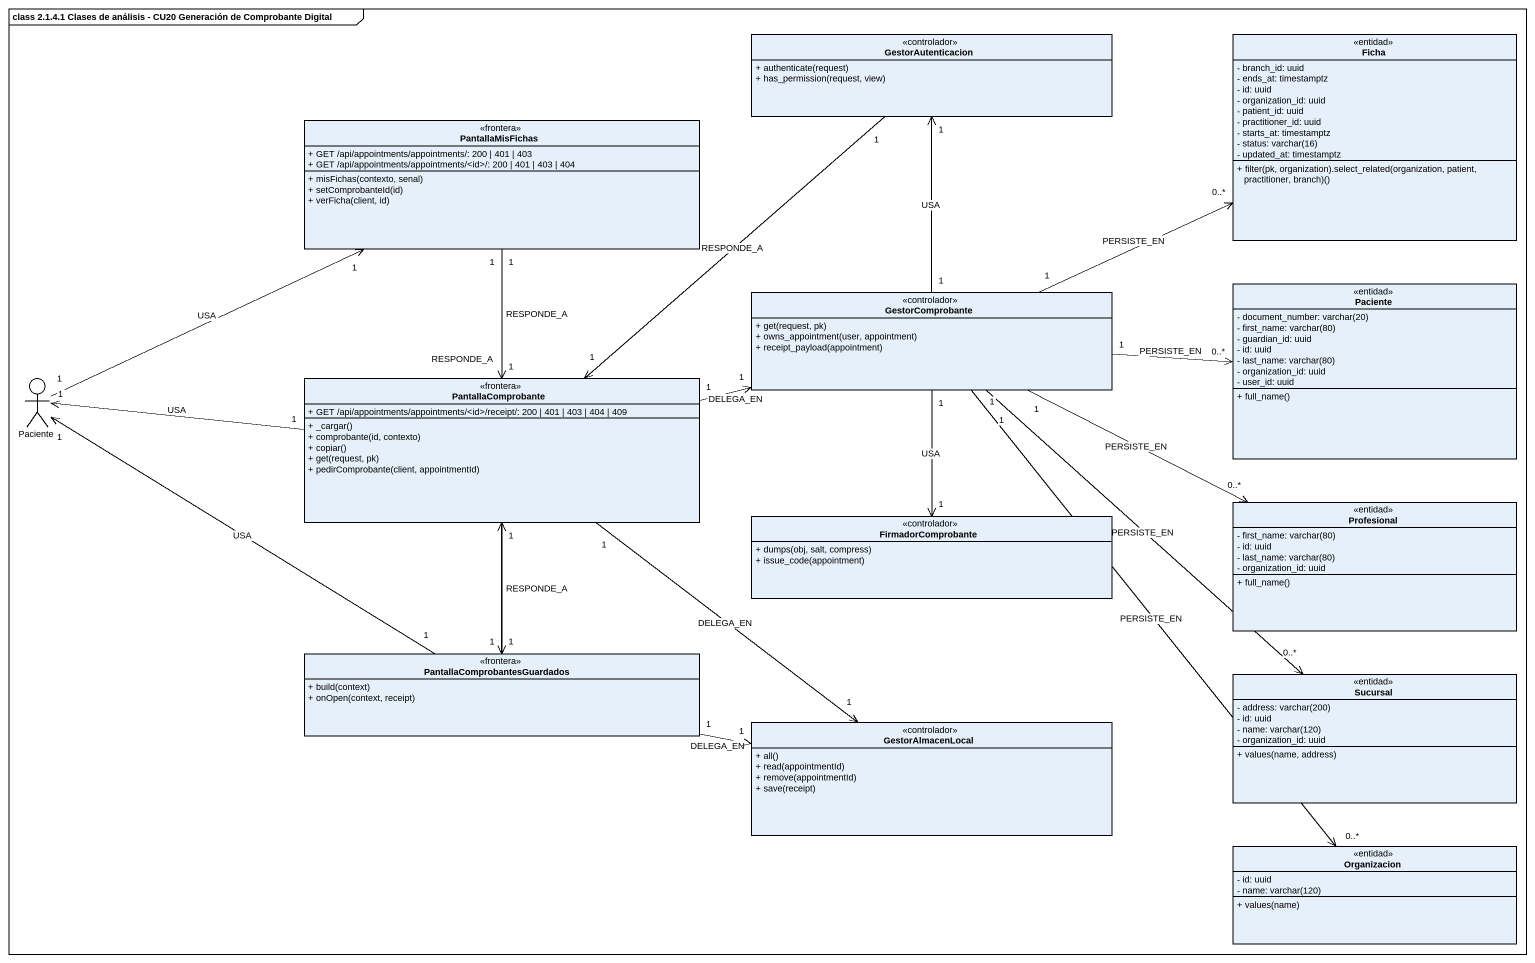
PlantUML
@startuml
mainframe class 2.1.4.1 Clases de análisis - CU20 Generación de Comprobante Digital
allowmixing
hide circle
hide empty members
skinparam classAttributeIconSize 0
class GestorAutenticacion <<controlador>> {
  + authenticate(request)
  + has_permission(request, view)
}
class Ficha <<entidad>> {
  - branch_id: uuid
  - ends_at: timestamptz
  - id: uuid
  - organization_id: uuid
  - patient_id: uuid
  - practitioner_id: uuid
  - starts_at: timestamptz
  {field} - status: varchar(16)
  - updated_at: timestamptz
  + filter(pk, organization).select_related(organization, patient, practitioner, branch)()
}
class PantallaMisFichas <<frontera>> {
  + GET /api/appointments/appointments/: 200 | 401 | 403
  + GET /api/appointments/appointments/<id>/: 200 | 401 | 403 | 404
  + misFichas(contexto, senal)
  + setComprobanteId(id)
  + verFicha(client, id)
}
class GestorComprobante <<controlador>> {
  + get(request, pk)
  + owns_appointment(user, appointment)
  + receipt_payload(appointment)
}
class Paciente <<entidad>> {
  {field} - document_number: varchar(20)
  {field} - first_name: varchar(80)
  - guardian_id: uuid
  - id: uuid
  {field} - last_name: varchar(80)
  - organization_id: uuid
  - user_id: uuid
  + full_name()
}
actor "Paciente" as Paciente_2
class PantallaComprobante <<frontera>> {
  + GET /api/appointments/appointments/<id>/receipt/: 200 | 401 | 403 | 404 | 409
  + _cargar()
  + comprobante(id, contexto)
  + copiar()
  + get(request, pk)
  + pedirComprobante(client, appointmentId)
}
class FirmadorComprobante <<controlador>> {
  + dumps(obj, salt, compress)
  + issue_code(appointment)
}
class Profesional <<entidad>> {
  {field} - first_name: varchar(80)
  - id: uuid
  {field} - last_name: varchar(80)
  - organization_id: uuid
  + full_name()
}
class "PantallaComprobantesGuardados" as PantallaComprobantesGuardado <<frontera>> {
  + build(context)
  + onOpen(context, receipt)
}
class Sucursal <<entidad>> {
  {field} - address: varchar(200)
  - id: uuid
  {field} - name: varchar(120)
  - organization_id: uuid
  + values(name, address)
}
class GestorAlmacenLocal <<controlador>> {
  + all()
  + read(appointmentId)
  + remove(appointmentId)
  + save(receipt)
}
class Organizacion <<entidad>> {
  - id: uuid
  {field} - name: varchar(120)
  + values(name)
}
GestorAutenticacion "1" --> "1" PantallaComprobante : RESPONDE_A
PantallaMisFichas "1" --> "1" PantallaComprobante : RESPONDE_A
PantallaMisFichas "1" --> "1" PantallaComprobantesGuardado : RESPONDE_A
GestorComprobante "1" -up-> "1" GestorAutenticacion : USA
GestorComprobante "1" -right-> "0..*" Ficha : PERSISTE_EN
GestorComprobante "1" -right-> "0..*" Paciente : PERSISTE_EN
GestorComprobante "1" --> "1" FirmadorComprobante : USA
GestorComprobante "1" -right-> "0..*" Profesional : PERSISTE_EN
GestorComprobante "1" --> "0..*" Sucursal : PERSISTE_EN
GestorComprobante "1" --> "0..*" Organizacion : PERSISTE_EN
Paciente_2 "1" -right-> "1" PantallaMisFichas : USA
PantallaComprobante "1" -right-> "1" GestorComprobante : DELEGA_EN
PantallaComprobante "1" -left-> "1" Paciente_2 : USA
PantallaComprobante "1" --> "1" GestorAlmacenLocal : DELEGA_EN
PantallaComprobantesGuardado "1" -left-> "1" Paciente_2 : USA
PantallaComprobantesGuardado "1" -up-> "1" PantallaComprobante : RESPONDE_A
PantallaComprobantesGuardado "1" -right-> "1" GestorAlmacenLocal : DELEGA_EN
@enduml
